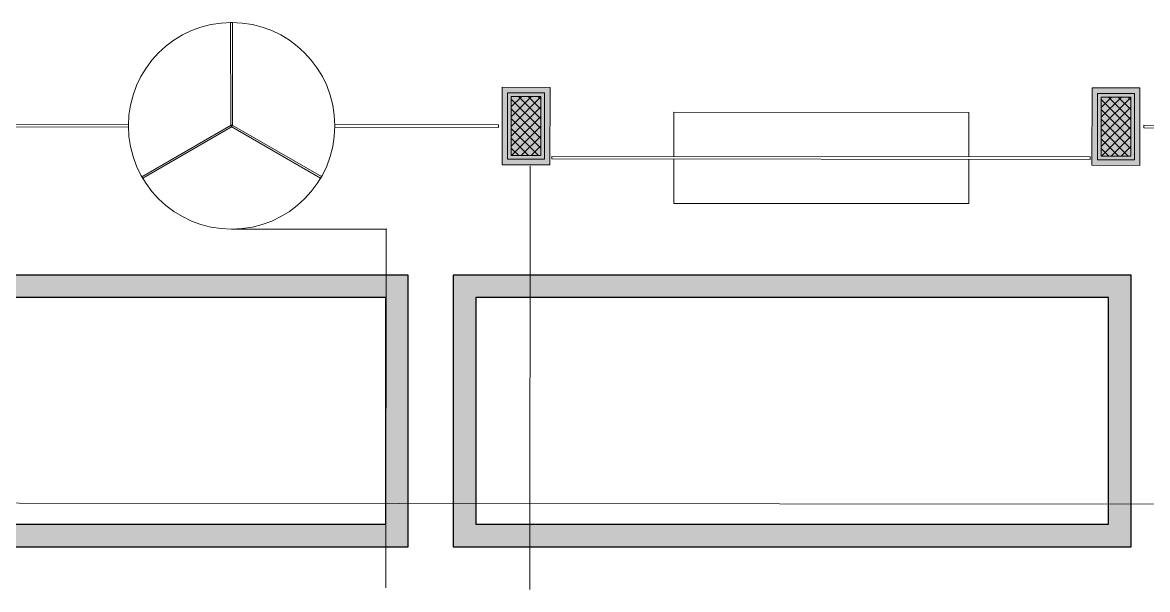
# Model space of a CAD drawing. Header units: inches. Extents: x -957 to 3394, y -3 to 3008.
# Drawn here: x 1217 to 1817, y 2186 to 2489 of the extents above; entities that cross this region are included whole.
import ezdxf

# ---------------------------------------------------------------- set-up
doc = ezdxf.new("R2010")
doc.units = ezdxf.units.IN
doc.header["$MEASUREMENT"] = 0
for name, color, linetype in [('hatches', 7, 'Continuous'), ('PDF_$0$Elevation_5 Light', 7, 'Continuous'), ('PDF_$0$glazing', 7, 'Continuous'), ('PDF_0', 7, 'Continuous'), ('PDF_Doors_Section', 7, 'Continuous'), ('PDF_Elevation_5 Light', 7, 'Continuous'), ('PDF_Framing-Column', 7, 'Continuous'), ('PDF_Framing-Column Hatch', 7, 'Continuous'), ('PDF_GROUND', 7, 'Continuous'), ('PDF_I-WALL-HATCH', 7, 'Continuous')]:
    doc.layers.add(name, color=color, linetype=linetype)

msp = doc.modelspace()

# ---------------------------------------------------------------- hatches: boundary and pattern name
at = {"layer": 'hatches', "true_color": 0x000000}
h = msp.add_hatch(color=18, dxfattribs=at)
h.dxf.hatch_style = 1
h.paths.add_polyline_path([(1060.8, 2353.98), (1060.8, 2209.23), (1422.35, 2209.23), (1422.35, 2353.98)])
h.paths.add_polyline_path([(1410.35, 2341.98), (1410.35, 2221.23), (1072.8, 2221.23), (1072.8, 2341.98)], flags=16)
h = msp.add_hatch(color=18, dxfattribs=at)
h.dxf.hatch_style = 1
h.paths.add_polyline_path([(1807.9, 2353.98), (1446.35, 2353.98), (1446.35, 2209.23), (1807.9, 2209.23)])
h.paths.add_polyline_path([(1795.9, 2221.23), (1458.35, 2221.23), (1458.35, 2341.98), (1795.9, 2341.98)], flags=16)

# ---------------------------------------------------------------- linework, layer by layer
at = {"layer": 'PDF_$0$Elevation_5 Light', "lineweight": 0}
msp.add_circle((1328.17, 2433.55), 55.06, dxfattribs=at)
at = {"layer": 'PDF_$0$glazing', "lineweight": 0}
for points in [[(1328.66, 2433.55), (1328.65, 2488.61), (1327.66, 2488.61), (1327.68, 2433.55)], [(1327.93, 2433.98), (1280.25, 2406.43), (1280.74, 2405.58), (1328.42, 2433.12)], [(1327.93, 2433.12), (1375.62, 2405.61), (1376.11, 2406.46), (1328.42, 2433.98)]]:
    msp.add_lwpolyline(points, close=True, dxfattribs=at)
at = {"layer": 'PDF_0', "lineweight": 0}
for points in [[(1472.44, 2454.08), (1498, 2454.05), (1497.96, 2412.76), (1472.4, 2412.78)], [(1475.38, 2451.12), (1495.05, 2451.11), (1495.02, 2415.71), (1475.35, 2415.72)], [(1787.08, 2453.81), (1812.64, 2453.78), (1812.61, 2412.49), (1787.04, 2412.51)], [(1790.03, 2450.85), (1809.69, 2450.84), (1809.66, 2415.44), (1789.99, 2415.46)]]:
    msp.add_lwpolyline(points, close=True, dxfattribs=at)
for points in [[(1487.21, 2412.57), (1487.6, 2412.96)], [(1497.96, 2412.76), (1487.4, 2412.77)], [(1487.4, 2411.98), (1487.21, 2186.42)], [(1328.13, 2378.49), (1410.59, 2378.42)], [(1410.39, 2378.22), (1410.78, 2378.61)], [(1410.58, 2378.42), (1410.42, 2187.27)], [(2228.57, 2231.52), (403.64, 2233.08)]]:
    msp.add_lwpolyline(points, dxfattribs=at)
at = {"layer": 'PDF_Doors_Section', "lineweight": 0}
for points in [[(1273.11, 2434.29), (1185.41, 2434.37), (1185.4, 2432.98), (1273.11, 2432.9)], [(1470.6, 2434.12), (1383.24, 2434.2), (1383.23, 2432.81), (1470.6, 2432.73)], [(1902.35, 2433.75), (1814.64, 2433.83), (1814.64, 2432.44), (1902.35, 2432.37)], [(1498.95, 2415.87), (1786.06, 2415.63), (1786.06, 2417.01), (1498.95, 2417.26)]]:
    msp.add_lwpolyline(points, close=True, dxfattribs=at)
at = {"layer": 'PDF_Elevation_5 Light', "lineweight": 0}
for points in [[(1563.99, 2417.2), (1564.01, 2440.8), (1721.34, 2440.67), (1721.32, 2417.07)], [(1563.99, 2415.82), (1563.97, 2392.22), (1721.29, 2392.08), (1721.31, 2415.68)]]:
    msp.add_lwpolyline(points, dxfattribs=at)
at = {"layer": 'PDF_Framing-Column', "lineweight": 0}
for points in [[(1475.35, 2415.72), (1495.02, 2415.71), (1495.05, 2451.11), (1475.38, 2451.12)], [(1477.32, 2417.69), (1493.05, 2417.68), (1493.08, 2449.14), (1477.35, 2449.15)], [(1789.99, 2415.46), (1809.66, 2415.44), (1809.69, 2450.84), (1790.02, 2450.85)], [(1791.96, 2417.42), (1807.69, 2417.41), (1807.72, 2448.87), (1791.99, 2448.88)]]:
    msp.add_lwpolyline(points, close=True, dxfattribs=at)
at = {"layer": 'PDF_Framing-Column Hatch', "lineweight": 0}
for points in [[(1477.33, 2433.2), (1493.08, 2448.92)], [(1477.34, 2443.63), (1482.87, 2449.15)], [(1477.34, 2438.42), (1488.08, 2449.14)], [(1477.35, 2448.85), (1477.65, 2449.15)], [(1493.07, 2437.26), (1481.2, 2449.15)], [(1493.07, 2442.48), (1486.42, 2449.15)], [(1493.08, 2447.69), (1491.63, 2449.14)], [(1791.97, 2432.94), (1807.72, 2448.65)], [(1791.98, 2443.36), (1797.51, 2448.88)], [(1791.98, 2438.15), (1802.72, 2448.88)], [(1791.99, 2448.58), (1792.29, 2448.88)], [(1807.71, 2436.99), (1795.84, 2448.88)], [(1807.72, 2442.21), (1801.06, 2448.88)], [(1807.72, 2447.42), (1806.27, 2448.87)], [(1477.33, 2427.99), (1493.07, 2443.71)], [(1493.06, 2426.84), (1477.34, 2442.58)], [(1493.06, 2432.05), (1477.35, 2447.8)], [(1791.97, 2427.72), (1807.72, 2443.44)], [(1807.7, 2426.57), (1791.98, 2442.31)], [(1807.71, 2431.78), (1791.99, 2447.53)], [(1477.32, 2422.78), (1493.07, 2438.49)], [(1493.06, 2421.62), (1477.34, 2437.37)], [(1791.97, 2422.51), (1807.71, 2438.22)], [(1807.7, 2421.35), (1791.98, 2437.1)], [(1491.78, 2417.68), (1477.33, 2432.15)], [(1477.45, 2417.69), (1493.07, 2433.28)], [(1806.42, 2417.41), (1791.97, 2431.88)], [(1792.09, 2417.42), (1807.71, 2433.01)], [(1486.57, 2417.68), (1477.33, 2426.94)], [(1482.66, 2417.69), (1493.06, 2428.06)], [(1801.21, 2417.41), (1791.97, 2426.67)], [(1797.31, 2417.42), (1807.7, 2427.8)], [(1481.35, 2417.69), (1477.32, 2421.72)], [(1487.88, 2417.68), (1493.06, 2422.85)], [(1795.99, 2417.42), (1791.97, 2421.45)], [(1802.52, 2417.41), (1807.7, 2422.58)]]:
    msp.add_lwpolyline(points, dxfattribs=at)
at = {"layer": 'PDF_Framing-Column Hatch', "lineweight": 0, "transparency": 33554559}
for points in [[(1475.35, 2415.72), (1495.02, 2415.71), (1475.38, 2451.12), (1495.05, 2451.11)], [(1477.32, 2417.69), (1493.05, 2417.68), (1477.35, 2449.15), (1493.08, 2449.14)], [(1789.99, 2415.46), (1809.66, 2415.44), (1790.02, 2450.85), (1809.69, 2450.84)], [(1791.96, 2417.42), (1807.69, 2417.41), (1791.99, 2448.88), (1807.72, 2448.87)]]:
    msp.add_solid(points, dxfattribs=at)
at = {"layer": 'PDF_GROUND', "color": 18, "true_color": 0x000000}
for points in [[(1422.35, 2353.98), (1060.8, 2353.98), (1060.8, 2209.23), (1422.35, 2209.23)], [(1807.9, 2353.98), (1446.35, 2353.98), (1446.35, 2209.23), (1807.9, 2209.23)], [(1410.35, 2341.98), (1072.8, 2341.98), (1072.8, 2221.23), (1410.35, 2221.23)], [(1795.9, 2341.98), (1458.35, 2341.98), (1458.35, 2221.23), (1795.9, 2221.23)]]:
    msp.add_lwpolyline(points, close=True, dxfattribs=at)
at = {"layer": 'PDF_I-WALL-HATCH', "lineweight": 0, "transparency": 33554559}
for points in [[(1472.44, 2454.08), (1498, 2454.05), (1472.4, 2412.78), (1497.96, 2412.76)], [(1475.38, 2451.12), (1495.05, 2451.11), (1475.35, 2415.72), (1495.02, 2415.71)], [(1787.08, 2453.81), (1812.64, 2453.78), (1787.04, 2412.51), (1812.61, 2412.49)], [(1790.03, 2450.85), (1809.69, 2450.84), (1789.99, 2415.46), (1809.66, 2415.44)]]:
    msp.add_solid(points, dxfattribs=at)

doc.saveas('drawing.dxf')
